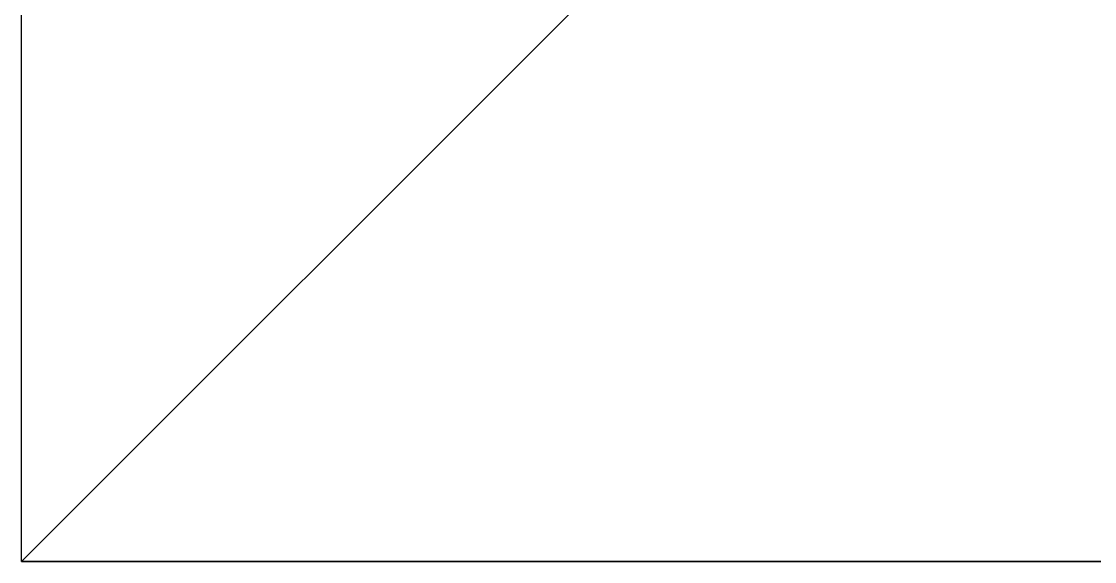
# Model space of a CAD drawing. Header units: metres. Extents: x 0 to 810, y 0 to 745.
# Drawn here: x 0 to 0.00095, y 0 to 0.000478 of the extents above; entities that cross this region are included whole.
import ezdxf

# ---------------------------------------------------------------- set-up
doc = ezdxf.new("R2010")
doc.units = ezdxf.units.M
doc.layers.add('forest', color=7, linetype='Continuous')
doc.layers.add('forestfragmentation', color=7, linetype='Continuous')

msp = doc.modelspace()

# ---------------------------------------------------------------- linework, layer by layer
at = {"layer": 'forest', "color": 62}
for points in [[(0, 0), (0, 63)], [(0, 0), (0, 63)], [(12, 0), (0, 0)], [(12, 0), (0, 0)]]:
    msp.add_lwpolyline(points, dxfattribs=at)
at = {"layer": 'forest', "color": 176}
for points in [[(0, 0), (0, 7), (1, 6), (2, 6), (3, 7), (2, 8), (2, 9), (1, 10), (0, 9), (0, 63), (63, 63)], [(0, 0), (0, 7), (1, 6), (2, 6), (3, 7), (2, 8), (2, 9), (1, 10), (0, 9), (0, 63), (63, 63)], [(0, 0), (0, 1), (1, 0), (2, 0), (5, 3), (4, 4), (2, 4), (2, 5), (3, 6), (3, 9), (2, 10), (1, 9), (0, 9), (0, 55), (4, 59), (4, 62), (3, 63), (62, 63)], [(0, 0), (0, 1), (1, 0), (2, 0), (5, 3), (4, 4), (2, 4), (2, 5), (3, 6), (3, 9), (2, 10), (1, 9), (0, 9), (0, 55), (4, 59), (4, 62), (3, 63), (62, 63)], [(46, 0), (39, 0), (37, 2), (36, 2), (34, 0), (0, 0)], [(46, 0), (39, 0), (37, 2), (36, 2), (34, 0), (0, 0)], [(62, 0), (0, 0)], [(62, 0), (0, 0)]]:
    msp.add_lwpolyline(points, dxfattribs=at)
at = {"layer": 'forest', "color": 100}
for points in [[(0, 0), (0, 63), (63, 63)], [(0, 0), (0, 63), (63, 63)], [(63, 0), (9, 0), (10, 0), (11, 1), (11, 4), (12, 5), (11, 6), (10, 6), (7, 3), (5, 3), (4, 2), (2, 2), (0, 0)], [(63, 0), (9, 0), (10, 0), (11, 1), (11, 4), (12, 5), (11, 6), (10, 6), (7, 3), (5, 3), (4, 2), (2, 2), (0, 0)]]:
    msp.add_lwpolyline(points, dxfattribs=at)
at = {"layer": 'forest', "color": 145}
for points in [[(0, 0), (0, 63), (62, 63)], [(0, 0), (0, 63), (62, 63)], [(46, 14), (44, 14), (43, 13), (38, 13), (35, 10), (35, 9), (37, 7), (37, 6), (34, 6), (34, 7), (33, 8), (32, 8), (30, 10), (29, 10), (28, 11), (27, 10), (25, 10), (22, 7), (22, 3), (20, 1), (20, 0), (0, 0)], [(46, 14), (44, 14), (43, 13), (38, 13), (35, 10), (35, 9), (37, 7), (37, 6), (34, 6), (34, 7), (33, 8), (32, 8), (30, 10), (29, 10), (28, 11), (27, 10), (25, 10), (22, 7), (22, 3), (20, 1), (20, 0), (0, 0)]]:
    msp.add_lwpolyline(points, dxfattribs=at)
at = {"layer": 'forest', "color": 164}
for points in [[(0, 0), (2, 0), (4, 2), (4, 3), (3, 4), (2, 4), (2, 5), (1, 6), (0, 5), (0, 13), (1, 13), (2, 14), (1, 15), (1, 17), (0, 18), (0, 24), (2, 26), (1, 27), (0, 27), (0, 63), (63, 63)], [(0, 0), (2, 0), (4, 2), (4, 3), (3, 4), (2, 4), (2, 5), (1, 6), (0, 5), (0, 13), (1, 13), (2, 14), (1, 15), (1, 17), (0, 18), (0, 24), (2, 26), (1, 27), (0, 27), (0, 63), (63, 63)], [(0, 0), (0, 63), (63, 63), (63, 0), (58, 0), (60, 2), (58, 4), (56, 2), (55, 2), (54, 1), (55, 0), (0, 0)], [(0, 0), (0, 63), (63, 63), (63, 0), (58, 0), (60, 2), (58, 4), (56, 2), (55, 2), (54, 1), (55, 0), (0, 0)], [(63, 0), (24, 0), (24, 2), (23, 3), (21, 1), (21, 0), (12, 0), (11, 1), (10, 0), (0, 0)], [(63, 0), (24, 0), (24, 2), (23, 3), (21, 1), (21, 0), (12, 0), (11, 1), (10, 0), (0, 0)]]:
    msp.add_lwpolyline(points, dxfattribs=at)
at = {"layer": 'forest', "color": 183}
for points in [[(0, 0), (0, 63), (63, 63), (63, 0), (0, 0)], [(0, 0), (0, 63), (63, 63), (63, 0), (0, 0)], [(0, 0), (0, 63), (21, 63), (22, 62), (23, 62), (22, 61), (23, 60), (25, 60), (26, 59), (26, 58), (27, 57), (27, 55), (28, 54), (29, 55), (30, 55), (33, 58), (34, 58), (36, 60), (36, 61), (37, 62), (37, 63), (63, 63)], [(0, 0), (0, 63), (21, 63), (22, 62), (23, 62), (22, 61), (23, 60), (25, 60), (26, 59), (26, 58), (27, 57), (27, 55), (28, 54), (29, 55), (30, 55), (33, 58), (34, 58), (36, 60), (36, 61), (37, 62), (37, 63), (63, 63)], [(0, 0), (2, 2), (2, 7), (1, 8), (0, 8), (0, 63)], [(0, 0), (2, 2), (2, 7), (1, 8), (0, 8), (0, 63)], [(0, 0), (0, 47), (2, 49), (4, 49), (5, 50), (5, 51), (4, 52), (3, 52), (2, 53), (1, 53), (0, 54), (0, 63), (63, 63), (63, 0), (0, 0)], [(0, 0), (0, 47), (2, 49), (4, 49), (5, 50), (5, 51), (4, 52), (3, 52), (2, 53), (1, 53), (0, 54), (0, 63), (63, 63), (63, 0), (0, 0)], [(0, 0), (0, 61), (26, 61), (26, 59), (27, 58), (29, 58), (30, 59), (30, 60), (29, 61), (63, 61)], [(0, 0), (0, 61), (26, 61), (26, 59), (27, 58), (29, 58), (30, 59), (30, 60), (29, 61), (63, 61)], [(39, 0), (13, 0), (15, 0), (16, 1), (19, 1), (20, 2), (20, 6), (19, 7), (18, 6), (18, 4), (16, 4), (14, 2), (11, 2), (10, 3), (9, 2), (9, 1), (10, 0), (0, 0)], [(39, 0), (13, 0), (15, 0), (16, 1), (19, 1), (20, 2), (20, 6), (19, 7), (18, 6), (18, 4), (16, 4), (14, 2), (11, 2), (10, 3), (9, 2), (9, 1), (10, 0), (0, 0)], [(63, 0), (0, 0)], [(63, 0), (0, 0)], [(63, 0), (0, 0)], [(63, 0), (0, 0)]]:
    msp.add_lwpolyline(points, dxfattribs=at)
at = {"layer": 'forest', "color": 165}
for points in [[(0, 0), (0, 21), (3, 24), (2, 25), (1, 25), (0, 24), (0, 63), (63, 63), (63, 0), (0, 0)], [(0, 0), (0, 21), (3, 24), (2, 25), (1, 25), (0, 24), (0, 63), (63, 63), (63, 0), (0, 0)], [(0, 0), (0, 13), (1, 13), (2, 14), (2, 19), (4, 21), (3, 22), (3, 24), (4, 25), (3, 26), (3, 27), (2, 28), (1, 28), (0, 27), (0, 26), (0, 63)], [(0, 0), (0, 13), (1, 13), (2, 14), (2, 19), (4, 21), (3, 22), (3, 24), (4, 25), (3, 26), (3, 27), (2, 28), (1, 28), (0, 27), (0, 26), (0, 63)], [(63, 0), (0, 0)], [(63, 0), (0, 0)]]:
    msp.add_lwpolyline(points, dxfattribs=at)
at = {"layer": 'forest', "color": 184}
for points in [[(0, 0), (0, 63), (63, 63)], [(0, 0), (0, 63), (63, 63)], [(0, 0), (0, 50), (1, 51), (1, 54), (2, 55), (2, 57), (1, 58), (0, 58), (0, 63), (11, 63), (11, 60), (12, 59), (13, 59), (14, 58), (19, 58), (20, 59), (20, 60), (23, 63), (63, 63), (63, 0), (0, 0)], [(0, 0), (0, 50), (1, 51), (1, 54), (2, 55), (2, 57), (1, 58), (0, 58), (0, 63), (11, 63), (11, 60), (12, 59), (13, 59), (14, 58), (19, 58), (20, 59), (20, 60), (23, 63), (63, 63), (63, 0), (0, 0)], [(0, 0), (0, 46), (1, 47), (0, 48), (0, 63), (63, 63), (63, 0), (20, 0), (19, 1), (18, 1), (17, 2), (16, 2), (15, 1), (16, 0), (0, 0)], [(0, 0), (0, 46), (1, 47), (0, 48), (0, 63), (63, 63), (63, 0), (20, 0), (19, 1), (18, 1), (17, 2), (16, 2), (15, 1), (16, 0), (0, 0)], [(0, 0), (0, 63), (63, 63), (63, 0), (0, 0)], [(0, 0), (0, 63), (63, 63), (63, 0), (0, 0)], [(0, 0), (0, 63)], [(0, 0), (0, 63)], [(63, 0), (16, 0), (15, 1), (14, 0), (0, 0)], [(63, 0), (16, 0), (15, 1), (14, 0), (0, 0)], [(27, 0), (0, 0)], [(27, 0), (0, 0)]]:
    msp.add_lwpolyline(points, dxfattribs=at)
at = {"layer": 'forest', "color": 111}
for points in [[(0, 0), (0, 63), (60, 63), (62, 61), (63, 61), (63, 40), (61, 38), (61, 37), (62, 36), (63, 37), (63, 34), (60, 34), (59, 33), (59, 31), (58, 30), (59, 29), (61, 29), (63, 31), (63, 32), (63, 0), (0, 0)], [(0, 0), (0, 63), (60, 63), (62, 61), (63, 61), (63, 40), (61, 38), (61, 37), (62, 36), (63, 37), (63, 34), (60, 34), (59, 33), (59, 31), (58, 30), (59, 29), (61, 29), (63, 31), (63, 32), (63, 0), (0, 0)], [(0, 0), (0, 47)], [(0, 0), (0, 47)], [(24, 11), (21, 11), (19, 13), (18, 13), (17, 12), (17, 11), (16, 11), (15, 12), (14, 12), (13, 11), (12, 11), (9, 8), (8, 8), (7, 7), (4, 7), (1, 4), (3, 2), (3, 1), (2, 0), (0, 0)], [(24, 11), (21, 11), (19, 13), (18, 13), (17, 12), (17, 11), (16, 11), (15, 12), (14, 12), (13, 11), (12, 11), (9, 8), (8, 8), (7, 7), (4, 7), (1, 4), (3, 2), (3, 1), (2, 0), (0, 0)]]:
    msp.add_lwpolyline(points, dxfattribs=at)
at = {"layer": 'forest', "color": 144}
for points in [[(0, 0), (0, 59), (1, 59), (5, 63), (42, 63), (44, 61), (43, 60), (43, 59), (44, 58), (47, 58)], [(0, 0), (0, 59), (1, 59), (5, 63), (42, 63), (44, 61), (43, 60), (43, 59), (44, 58), (47, 58)], [(28, 0), (0, 0)], [(28, 0), (0, 0)]]:
    msp.add_lwpolyline(points, dxfattribs=at)
at = {"layer": 'forest', "color": 160}
msp.add_lwpolyline([(0, 0), (0, 63), (63, 63), (63, 44), (62, 43), (63, 42), (63, 0), (16, 0), (16, 1), (14, 3), (13, 3), (12, 2), (12, 1), (13, 0), (14, 0), (0, 0)], dxfattribs=at)
msp.add_lwpolyline([(0, 0), (0, 63), (63, 63), (63, 44), (62, 43), (63, 42), (63, 0), (16, 0), (16, 1), (14, 3), (13, 3), (12, 2), (12, 1), (13, 0), (14, 0), (0, 0)], dxfattribs=at)
at = {"layer": 'forest', "color": 153}
for points in [[(0, 0), (0, 63), (50, 63)], [(0, 0), (0, 63), (50, 63)], [(46, 9), (45, 9), (44, 10), (42, 10), (41, 9), (40, 9), (39, 8), (41, 6), (41, 2), (43, 0), (0, 0)], [(46, 9), (45, 9), (44, 10), (42, 10), (41, 9), (40, 9), (39, 8), (41, 6), (41, 2), (43, 0), (0, 0)]]:
    msp.add_lwpolyline(points, dxfattribs=at)
at = {"layer": 'forest', "color": 167}
for points in [[(0, 0), (0, 31), (1, 30), (3, 32), (3, 34), (2, 35), (0, 35), (0, 52), (2, 54), (1, 55), (0, 55), (0, 63), (63, 63), (63, 0), (0, 0)], [(0, 0), (0, 31), (1, 30), (3, 32), (3, 34), (2, 35), (0, 35), (0, 52), (2, 54), (1, 55), (0, 55), (0, 63), (63, 63), (63, 0), (0, 0)], [(0, 0), (0, 4), (2, 4), (3, 5), (3, 6), (2, 7), (2, 9), (1, 10), (0, 10), (0, 63), (63, 63)], [(0, 0), (0, 4), (2, 4), (3, 5), (3, 6), (2, 7), (2, 9), (1, 10), (0, 10), (0, 63), (63, 63)], [(0, 0), (0, 13), (0, 12), (1, 11), (2, 11), (3, 10), (4, 10), (5, 11), (5, 12), (4, 13), (2, 13), (2, 18), (1, 19), (0, 18), (0, 63), (63, 63)], [(0, 0), (0, 13), (0, 12), (1, 11), (2, 11), (3, 10), (4, 10), (5, 11), (5, 12), (4, 13), (2, 13), (2, 18), (1, 19), (0, 18), (0, 63), (63, 63)], [(46, 5), (45, 5), (43, 7), (42, 7), (41, 8), (40, 8), (39, 7), (40, 6), (40, 5), (37, 2), (36, 2), (35, 1), (36, 0), (37, 0), (0, 0)], [(46, 5), (45, 5), (43, 7), (42, 7), (41, 8), (40, 8), (39, 7), (40, 6), (40, 5), (37, 2), (36, 2), (35, 1), (36, 0), (37, 0), (0, 0)], [(53, 0), (35, 0), (35, 4), (33, 6), (32, 6), (31, 7), (30, 6), (30, 3), (29, 2), (29, 1), (30, 0), (0, 0)], [(53, 0), (35, 0), (35, 4), (33, 6), (32, 6), (31, 7), (30, 6), (30, 3), (29, 2), (29, 1), (30, 0), (0, 0)]]:
    msp.add_lwpolyline(points, dxfattribs=at)
at = {"layer": 'forest', "color": 138}
msp.add_lwpolyline([(0, 0), (0, 29), (1, 30), (1, 33), (0, 34), (0, 63), (63, 63), (63, 0), (0, 0)], dxfattribs=at)
msp.add_lwpolyline([(0, 0), (0, 29), (1, 30), (1, 33), (0, 34), (0, 63), (63, 63), (63, 0), (0, 0)], dxfattribs=at)
at = {"layer": 'forest', "color": 83}
for points in [[(0, 0), (0, 44), (1, 45), (1, 47), (3, 49), (3, 50), (2, 51), (2, 52), (1, 53), (1, 56), (0, 57), (0, 63), (55, 63)], [(0, 0), (0, 44), (1, 45), (1, 47), (3, 49), (3, 50), (2, 51), (2, 52), (1, 53), (1, 56), (0, 57), (0, 63), (55, 63)], [(0, 0), (0, 13), (1, 13), (2, 14), (1, 15), (1, 17), (0, 18), (0, 59), (34, 59), (35, 58), (43, 58), (44, 59), (48, 59)], [(0, 0), (0, 13), (1, 13), (2, 14), (1, 15), (1, 17), (0, 18), (0, 59), (34, 59), (35, 58), (43, 58), (44, 59), (48, 59)], [(0, 0), (0, 15), (14, 15)], [(0, 0), (0, 15), (14, 15)], [(50, 0), (42, 0), (41, 1), (36, 1), (35, 0), (22, 0), (23, 1), (23, 2), (22, 3), (20, 3), (19, 2), (17, 2), (16, 1), (15, 1), (14, 0), (0, 0)], [(50, 0), (42, 0), (41, 1), (36, 1), (35, 0), (22, 0), (23, 1), (23, 2), (22, 3), (20, 3), (19, 2), (17, 2), (16, 1), (15, 1), (14, 0), (0, 0)], [(62, 0), (0, 0)], [(62, 0), (0, 0)], [(27, 0), (0, 0)], [(27, 0), (0, 0)]]:
    msp.add_lwpolyline(points, dxfattribs=at)
at = {"layer": 'forest', "color": 185}
for points in [[(0, 0), (0, 63), (63, 63)], [(0, 0), (0, 63), (63, 63)], [(0, 0), (0, 63)], [(0, 0), (0, 63)], [(0, 0), (0, 31), (1, 32), (1, 33), (0, 34), (0, 60), (1, 61), (0, 62), (0, 63), (49, 63)], [(0, 0), (0, 31), (1, 32), (1, 33), (0, 34), (0, 60), (1, 61), (0, 62), (0, 63), (49, 63)], [(0, 0), (0, 42)], [(0, 0), (0, 42)], [(32, 0), (7, 0), (7, 1), (8, 2), (8, 3), (10, 5), (9, 6), (9, 7), (8, 8), (8, 9), (9, 9), (10, 10), (10, 16), (8, 18), (7, 17), (7, 16), (6, 15), (5, 15), (3, 13), (3, 1), (4, 0), (5, 0), (0, 0)], [(32, 0), (7, 0), (7, 1), (8, 2), (8, 3), (10, 5), (9, 6), (9, 7), (8, 8), (8, 9), (9, 9), (10, 10), (10, 16), (8, 18), (7, 17), (7, 16), (6, 15), (5, 15), (3, 13), (3, 1), (4, 0), (5, 0), (0, 0)], [(63, 0), (0, 0)], [(63, 0), (0, 0)], [(26, 0), (0, 0)], [(26, 0), (0, 0)], [(54, 0), (0, 0)], [(54, 0), (0, 0)]]:
    msp.add_lwpolyline(points, dxfattribs=at)
at = {"layer": 'forest', "color": 189}
for points in [[(0, 0), (4, 4), (4, 5), (5, 6), (5, 7), (4, 8), (2, 8), (2, 10), (1, 11), (1, 12), (0, 13), (0, 19), (1, 20), (1, 21), (0, 22), (0, 63), (63, 63)], [(0, 0), (4, 4), (4, 5), (5, 6), (5, 7), (4, 8), (2, 8), (2, 10), (1, 11), (1, 12), (0, 13), (0, 19), (1, 20), (1, 21), (0, 22), (0, 63), (63, 63)], [(0, 0), (0, 63), (63, 63)], [(0, 0), (0, 63), (63, 63)], [(0, 0), (0, 50)], [(0, 0), (0, 50)], [(0, 0), (0, 43)], [(0, 0), (0, 43)], [(25, 3), (23, 3), (22, 4), (21, 3), (21, 2), (23, 0), (0, 0)], [(25, 3), (23, 3), (22, 4), (21, 3), (21, 2), (23, 0), (0, 0)], [(63, 0), (0, 0)], [(63, 0), (0, 0)], [(63, 0), (0, 0)], [(63, 0), (0, 0)], [(30, 0), (0, 0)], [(30, 0), (0, 0)]]:
    msp.add_lwpolyline(points, dxfattribs=at)
at = {"layer": 'forest', "color": 192}
for points in [[(0, 0), (0, 63), (60, 63), (59, 62), (60, 61), (60, 59), (62, 57), (63, 57), (63, 0), (0, 0)], [(0, 0), (0, 63), (60, 63), (59, 62), (60, 61), (60, 59), (62, 57), (63, 57), (63, 0), (0, 0)], [(0, 0), (0, 63), (63, 63), (63, 0), (0, 0)], [(0, 0), (0, 63), (63, 63), (63, 0), (0, 0)]]:
    msp.add_lwpolyline(points, dxfattribs=at)
at = {"layer": 'forest', "color": 186}
for points in [[(0, 0), (0, 18), (3, 18), (4, 17), (5, 17), (6, 16), (7, 17), (7, 18), (8, 19), (6, 21), (5, 20), (4, 20), (4, 21), (5, 22), (5, 23), (3, 25), (2, 24), (2, 23), (0, 21), (0, 63), (63, 63)], [(0, 0), (0, 18), (3, 18), (4, 17), (5, 17), (6, 16), (7, 17), (7, 18), (8, 19), (6, 21), (5, 20), (4, 20), (4, 21), (5, 22), (5, 23), (3, 25), (2, 24), (2, 23), (0, 21), (0, 63), (63, 63)], [(0, 0), (0, 13), (1, 13), (2, 14), (4, 14), (5, 15), (5, 17), (4, 18), (0, 18), (0, 39), (2, 41), (1, 42), (0, 42), (0, 46), (1, 47), (0, 48), (0, 63), (63, 63), (63, 0), (0, 0)], [(0, 0), (0, 13), (1, 13), (2, 14), (4, 14), (5, 15), (5, 17), (4, 18), (0, 18), (0, 39), (2, 41), (1, 42), (0, 42), (0, 46), (1, 47), (0, 48), (0, 63), (63, 63), (63, 0), (0, 0)], [(0, 0), (0, 63), (63, 63), (63, 0), (0, 0)], [(0, 0), (0, 63), (63, 63), (63, 0), (0, 0)], [(0, 0), (0, 63), (52, 63)], [(0, 0), (0, 63), (52, 63)], [(63, 0), (29, 0), (30, 0), (31, 1), (31, 2), (30, 3), (27, 3), (26, 2), (24, 2), (23, 1), (23, 0), (0, 0)], [(63, 0), (29, 0), (30, 0), (31, 1), (31, 2), (30, 3), (27, 3), (26, 2), (24, 2), (23, 1), (23, 0), (0, 0)], [(13, 0), (0, 0)], [(13, 0), (0, 0)]]:
    msp.add_lwpolyline(points, dxfattribs=at)
at = {"layer": 'forest', "color": 188}
for points in [[(0, 0), (0, 63), (59, 63)], [(0, 0), (0, 63), (59, 63)], [(0, 0), (0, 63), (63, 63), (63, 0), (0, 0)], [(0, 0), (0, 63), (63, 63), (63, 0), (0, 0)], [(0, 0), (0, 58), (1, 59), (1, 60), (0, 61), (0, 63), (28, 63), (28, 57), (29, 56), (29, 52), (28, 51), (28, 50), (30, 48), (30, 47), (31, 46), (32, 47), (35, 47), (36, 46), (37, 46), (39, 44), (40, 44), (41, 43), (42, 43), (46, 39)], [(0, 0), (0, 58), (1, 59), (1, 60), (0, 61), (0, 63), (28, 63), (28, 57), (29, 56), (29, 52), (28, 51), (28, 50), (30, 48), (30, 47), (31, 46), (32, 47), (35, 47), (36, 46), (37, 46), (39, 44), (40, 44), (41, 43), (42, 43), (46, 39)], [(46, 4), (41, 4), (39, 2), (38, 2), (38, 3), (37, 4), (37, 5), (36, 6), (35, 5), (35, 1), (36, 0), (0, 0)], [(46, 4), (41, 4), (39, 2), (38, 2), (38, 3), (37, 4), (37, 5), (36, 6), (35, 5), (35, 1), (36, 0), (0, 0)], [(47, 2), (39, 2), (38, 3), (36, 3), (35, 4), (31, 4), (29, 2), (29, 0), (0, 0)], [(47, 2), (39, 2), (38, 3), (36, 3), (35, 4), (31, 4), (29, 2), (29, 0), (0, 0)]]:
    msp.add_lwpolyline(points, dxfattribs=at)
at = {"layer": 'forest', "color": 154}
for points in [[(0, 0), (0, 63), (59, 63)], [(0, 0), (0, 63), (59, 63)], [(63, 0), (14, 0), (14, 3), (15, 4), (15, 7), (14, 8), (13, 7), (13, 5), (9, 5), (8, 4), (9, 3), (9, 1), (8, 0), (0, 0)], [(63, 0), (14, 0), (14, 3), (15, 4), (15, 7), (14, 8), (13, 7), (13, 5), (9, 5), (8, 4), (9, 3), (9, 1), (8, 0), (0, 0)]]:
    msp.add_lwpolyline(points, dxfattribs=at)
at = {"layer": 'forest', "color": 170}
for points in [[(0, 0), (0, 63), (63, 63)], [(0, 0), (0, 63), (63, 63)], [(0, 0), (0, 5), (1, 5), (2, 6), (2, 7), (3, 8), (2, 9), (2, 11), (3, 12), (3, 13), (2, 14), (1, 14), (1, 17), (0, 18), (0, 60), (1, 59), (4, 62), (4, 63), (47, 63)], [(0, 0), (0, 5), (1, 5), (2, 6), (2, 7), (3, 8), (2, 9), (2, 11), (3, 12), (3, 13), (2, 14), (1, 14), (1, 17), (0, 18), (0, 60), (1, 59), (4, 62), (4, 63), (47, 63)], [(0, 0), (0, 1), (1, 1), (2, 2), (2, 4), (4, 4), (6, 6), (6, 8), (5, 9), (4, 9), (2, 11), (2, 12), (4, 12), (5, 13), (5, 20), (4, 21), (1, 21), (0, 22), (0, 43)], [(0, 0), (0, 1), (1, 1), (2, 2), (2, 4), (4, 4), (6, 6), (6, 8), (5, 9), (4, 9), (2, 11), (2, 12), (4, 12), (5, 13), (5, 20), (4, 21), (1, 21), (0, 22), (0, 43)], [(47, 36), (42, 31), (40, 31), (39, 30), (38, 30), (37, 29), (31, 29), (28, 26), (28, 25), (27, 24), (27, 23), (28, 22), (28, 20), (27, 20), (26, 19), (26, 17), (25, 16), (25, 14), (27, 12), (27, 9), (28, 8), (28, 1), (29, 0), (0, 0)], [(47, 36), (42, 31), (40, 31), (39, 30), (38, 30), (37, 29), (31, 29), (28, 26), (28, 25), (27, 24), (27, 23), (28, 22), (28, 20), (27, 20), (26, 19), (26, 17), (25, 16), (25, 14), (27, 12), (27, 9), (28, 8), (28, 1), (29, 0), (0, 0)], [(63, 0), (0, 0)], [(63, 0), (0, 0)], [(63, 0), (0, 0)], [(63, 0), (0, 0)]]:
    msp.add_lwpolyline(points, dxfattribs=at)
at = {"layer": 'forest', "color": 163}
for points in [[(0, 0), (0, 63), (63, 63), (63, 0), (0, 0)], [(0, 0), (0, 63), (63, 63), (63, 0), (0, 0)], [(0, 0), (0, 63), (63, 63), (63, 0), (0, 0)], [(0, 0), (0, 63), (63, 63), (63, 0), (0, 0)], [(0, 0), (0, 42), (1, 41), (3, 43), (3, 45), (2, 46), (1, 45), (1, 48), (2, 49), (1, 50), (1, 51), (2, 52), (1, 53), (1, 54), (0, 55), (0, 63), (63, 63), (63, 0), (33, 0), (31, 2), (29, 2), (27, 0), (0, 0)], [(0, 0), (0, 42), (1, 41), (3, 43), (3, 45), (2, 46), (1, 45), (1, 48), (2, 49), (1, 50), (1, 51), (2, 52), (1, 53), (1, 54), (0, 55), (0, 63), (63, 63), (63, 0), (33, 0), (31, 2), (29, 2), (27, 0), (0, 0)], [(0, 0), (0, 52)], [(0, 0), (0, 52)], [(0, 0), (0, 23)], [(0, 0), (0, 23)], [(63, 0), (0, 0)], [(63, 0), (0, 0)], [(63, 0), (0, 0)], [(63, 0), (0, 0)]]:
    msp.add_lwpolyline(points, dxfattribs=at)
at = {"layer": 'forest', "color": 181}
for points in [[(0, 0), (0, 63), (44, 63), (44, 62), (43, 62), (42, 61), (42, 60), (43, 59), (44, 59), (45, 60), (46, 59), (48, 61), (48, 62), (49, 63), (62, 63), (61, 62), (61, 60), (62, 59), (63, 59), (63, 0), (0, 0)], [(0, 0), (0, 63), (44, 63), (44, 62), (43, 62), (42, 61), (42, 60), (43, 59), (44, 59), (45, 60), (46, 59), (48, 61), (48, 62), (49, 63), (62, 63), (61, 62), (61, 60), (62, 59), (63, 59), (63, 0), (0, 0)], [(0, 0), (0, 19), (1, 20), (0, 21), (0, 63), (63, 63), (63, 0), (63, 3), (62, 4), (60, 2), (58, 2), (57, 3), (55, 3), (54, 2), (54, 0), (0, 0)], [(0, 0), (0, 19), (1, 20), (0, 21), (0, 63), (63, 63), (63, 0), (63, 3), (62, 4), (60, 2), (58, 2), (57, 3), (55, 3), (54, 2), (54, 0), (0, 0)], [(0, 0), (0, 42), (1, 43), (1, 44), (2, 44), (3, 45), (4, 45), (6, 47), (6, 49), (7, 50), (6, 51), (3, 51), (2, 50), (0, 50), (0, 63), (63, 63), (63, 0), (0, 0)], [(0, 0), (0, 42), (1, 43), (1, 44), (2, 44), (3, 45), (4, 45), (6, 47), (6, 49), (7, 50), (6, 51), (3, 51), (2, 50), (0, 50), (0, 63), (63, 63), (63, 0), (0, 0)]]:
    msp.add_lwpolyline(points, dxfattribs=at)
at = {"layer": 'forest', "color": 191}
for points in [[(0, 0), (0, 2), (1, 2), (2, 3), (3, 3), (4, 4), (4, 7), (3, 8), (2, 8), (1, 7), (1, 5), (0, 5), (0, 63), (63, 63)], [(0, 0), (0, 2), (1, 2), (2, 3), (3, 3), (4, 4), (4, 7), (3, 8), (2, 8), (1, 7), (1, 5), (0, 5), (0, 63), (63, 63)], [(25, 9), (23, 9), (22, 8), (22, 6), (20, 8), (18, 8), (16, 6), (18, 4), (18, 1), (19, 0), (20, 0), (15, 0), (14, 1), (13, 1), (12, 0), (0, 0)], [(25, 9), (23, 9), (22, 8), (22, 6), (20, 8), (18, 8), (16, 6), (18, 4), (18, 1), (19, 0), (20, 0), (15, 0), (14, 1), (13, 1), (12, 0), (0, 0)]]:
    msp.add_lwpolyline(points, dxfattribs=at)
at = {"layer": 'forest', "color": 117}
msp.add_lwpolyline([(0, 0), (0, 63), (63, 63), (63, 0), (16, 0), (15, 1), (14, 0), (0, 0)], dxfattribs=at)
msp.add_lwpolyline([(0, 0), (0, 63), (63, 63), (63, 0), (16, 0), (15, 1), (14, 0), (0, 0)], dxfattribs=at)
at = {"layer": 'forest', "color": 171}
for points in [[(0, 0), (0, 1), (1, 1), (2, 2), (1, 3), (0, 3), (0, 63), (63, 63), (63, 2), (60, 5), (58, 3), (58, 2), (57, 2), (56, 1), (57, 0), (0, 0)], [(0, 0), (0, 1), (1, 1), (2, 2), (1, 3), (0, 3), (0, 63), (63, 63), (63, 2), (60, 5), (58, 3), (58, 2), (57, 2), (56, 1), (57, 0), (0, 0)], [(0, 0), (0, 31), (1, 32), (0, 33), (0, 37), (2, 37), (4, 39), (3, 40), (2, 40), (1, 39), (0, 39), (0, 63), (58, 63)], [(0, 0), (0, 31), (1, 32), (0, 33), (0, 37), (2, 37), (4, 39), (3, 40), (2, 40), (1, 39), (0, 39), (0, 63), (58, 63)], [(0, 0), (0, 63), (63, 63)], [(0, 0), (0, 63), (63, 63)], [(49, 0), (28, 0), (26, 2), (23, 2), (21, 0), (0, 0)], [(49, 0), (28, 0), (26, 2), (23, 2), (21, 0), (0, 0)], [(58, 0), (0, 0)], [(58, 0), (0, 0)]]:
    msp.add_lwpolyline(points, dxfattribs=at)
at = {"layer": 'forest', "color": 179}
for points in [[(0, 0), (0, 5), (1, 5), (2, 6), (1, 7), (0, 7), (0, 63), (63, 63)], [(0, 0), (0, 5), (1, 5), (2, 6), (1, 7), (0, 7), (0, 63), (63, 63)], [(0, 0), (0, 63), (3, 63), (4, 62), (5, 62), (6, 63), (63, 63), (63, 0), (0, 0)], [(0, 0), (0, 63), (3, 63), (4, 62), (5, 62), (6, 63), (63, 63), (63, 0), (0, 0)], [(63, 0), (0, 0)], [(63, 0), (0, 0)]]:
    msp.add_lwpolyline(points, dxfattribs=at)
at = {"layer": 'forest', "color": 173}
msp.add_lwpolyline([(0, 0), (0, 63), (63, 63), (63, 0), (0, 0)], dxfattribs=at)
msp.add_lwpolyline([(0, 0), (0, 63), (63, 63), (63, 0), (0, 0)], dxfattribs=at)
at = {"layer": 'forest', "color": 187}
for points in [[(0, 0), (0, 63), (63, 63), (63, 0), (0, 0)], [(0, 0), (0, 63), (63, 63), (63, 0), (0, 0)], [(0, 0), (0, 63), (63, 63), (63, 17), (62, 16), (62, 15), (63, 14), (63, 0), (0, 0)], [(0, 0), (0, 63), (63, 63), (63, 17), (62, 16), (62, 15), (63, 14), (63, 0), (0, 0)], [(0, 0), (0, 31), (3, 34), (6, 34), (7, 35), (10, 35), (11, 34), (12, 34), (13, 35), (13, 36), (14, 37)], [(0, 0), (0, 31), (3, 34), (6, 34), (7, 35), (10, 35), (11, 34), (12, 34), (13, 35), (13, 36), (14, 37)], [(63, 0), (0, 0)], [(63, 0), (0, 0)]]:
    msp.add_lwpolyline(points, dxfattribs=at)
at = {"layer": 'forest', "color": 158}
msp.add_lwpolyline([(0, 0), (0, 54), (2, 56), (2, 57), (3, 58), (3, 60), (2, 61), (0, 61), (0, 63), (63, 63), (63, 0), (0, 0)], dxfattribs=at)
msp.add_lwpolyline([(0, 0), (0, 54), (2, 56), (2, 57), (3, 58), (3, 60), (2, 61), (0, 61), (0, 63), (63, 63), (63, 0), (0, 0)], dxfattribs=at)
at = {"layer": 'forest', "color": 174}
for points in [[(0, 0), (0, 27), (3, 30), (3, 31), (2, 32), (1, 31), (1, 33), (0, 34), (0, 63)], [(0, 0), (0, 27), (3, 30), (3, 31), (2, 32), (1, 31), (1, 33), (0, 34), (0, 63)], [(0, 0), (0, 63), (63, 63), (63, 0), (0, 0)], [(0, 0), (0, 63), (63, 63), (63, 0), (0, 0)], [(0, 0), (0, 63)], [(0, 0), (0, 63)], [(0, 0), (0, 62)], [(0, 0), (0, 62)], [(63, 0), (0, 0)], [(63, 0), (0, 0)], [(63, 0), (0, 0)], [(63, 0), (0, 0)], [(63, 0), (0, 0)], [(63, 0), (0, 0)]]:
    msp.add_lwpolyline(points, dxfattribs=at)
at = {"layer": 'forest', "color": 180}
for points in [[(0, 0), (0, 63), (63, 63), (63, 0), (0, 0)], [(0, 0), (0, 63), (63, 63), (63, 0), (0, 0)], [(0, 0), (0, 23), (1, 24), (0, 25), (0, 63), (49, 63), (50, 62), (54, 62), (55, 61), (57, 61), (58, 60), (60, 62), (63, 62), (63, 0), (0, 0)], [(0, 0), (0, 23), (1, 24), (0, 25), (0, 63), (49, 63), (50, 62), (54, 62), (55, 61), (57, 61), (58, 60), (60, 62), (63, 62), (63, 0), (0, 0)], [(0, 0), (0, 63), (63, 63), (63, 40), (62, 39), (62, 35), (61, 34), (62, 33), (63, 33), (63, 28), (62, 27), (63, 26), (63, 0), (0, 0)], [(0, 0), (0, 63), (63, 63), (63, 40), (62, 39), (62, 35), (61, 34), (62, 33), (63, 33), (63, 28), (62, 27), (63, 26), (63, 0), (0, 0)]]:
    msp.add_lwpolyline(points, dxfattribs=at)
at = {"layer": 'forest', "color": 172}
for points in [[(0, 0), (0, 63), (63, 63), (63, 0), (0, 0)], [(0, 0), (0, 63), (63, 63), (63, 0), (0, 0)], [(0, 0), (0, 63), (63, 63), (63, 0), (0, 0)], [(0, 0), (0, 63), (63, 63), (63, 0), (0, 0)], [(0, 0), (0, 22)], [(0, 0), (0, 22)], [(24, 7), (23, 7), (22, 6), (20, 6), (19, 5), (19, 3), (20, 2), (20, 1), (21, 0), (0, 0)], [(24, 7), (23, 7), (22, 6), (20, 6), (19, 5), (19, 3), (20, 2), (20, 1), (21, 0), (0, 0)]]:
    msp.add_lwpolyline(points, dxfattribs=at)
at = {"layer": 'forest', "color": 168}
for points in [[(0, 0), (0, 63), (29, 63), (29, 59), (30, 58), (31, 58), (33, 56), (33, 54), (34, 53), (34, 52), (35, 51), (36, 51), (35, 50), (37, 48), (37, 47), (38, 46), (38, 45), (39, 44), (41, 44), (44, 47), (44, 49), (45, 49), (47, 51)], [(0, 0), (0, 63), (29, 63), (29, 59), (30, 58), (31, 58), (33, 56), (33, 54), (34, 53), (34, 52), (35, 51), (36, 51), (35, 50), (37, 48), (37, 47), (38, 46), (38, 45), (39, 44), (41, 44), (44, 47), (44, 49), (45, 49), (47, 51)], [(63, 0), (45, 0), (44, 1), (42, 1), (41, 2), (40, 2), (39, 1), (37, 1), (36, 0), (0, 0)], [(63, 0), (45, 0), (44, 1), (42, 1), (41, 2), (40, 2), (39, 1), (37, 1), (36, 0), (0, 0)]]:
    msp.add_lwpolyline(points, dxfattribs=at)
at = {"layer": 'forest', "color": 155}
for points in [[(0, 0), (0, 20), (2, 20), (3, 19), (4, 20), (4, 21), (6, 23), (5, 24), (5, 25), (4, 26), (5, 27), (5, 28), (4, 29), (1, 29), (0, 28), (0, 63), (63, 63)], [(0, 0), (0, 20), (2, 20), (3, 19), (4, 20), (4, 21), (6, 23), (5, 24), (5, 25), (4, 26), (5, 27), (5, 28), (4, 29), (1, 29), (0, 28), (0, 63), (63, 63)], [(0, 0), (0, 14), (1, 15), (1, 16), (2, 17), (1, 18), (0, 18), (0, 25), (1, 25), (2, 26), (1, 27), (0, 27), (0, 63)], [(0, 0), (0, 14), (1, 15), (1, 16), (2, 17), (1, 18), (0, 18), (0, 25), (1, 25), (2, 26), (1, 27), (0, 27), (0, 63)], [(0, 0), (0, 52)], [(0, 0), (0, 52)], [(0, 0), (1, 0), (2, 1), (1, 2), (0, 2), (0, 34), (2, 34), (4, 36), (4, 40)], [(0, 0), (1, 0), (2, 1), (1, 2), (0, 2), (0, 34), (2, 34), (4, 36), (4, 40)], [(20, 37), (22, 35), (22, 32), (23, 31), (23, 30), (22, 29), (22, 28), (23, 27), (22, 26), (22, 25), (23, 24), (23, 19), (24, 18), (24, 10), (25, 9), (26, 9), (28, 7), (28, 6), (29, 5), (29, 3), (28, 2), (29, 1), (29, 0), (0, 0)], [(20, 37), (22, 35), (22, 32), (23, 31), (23, 30), (22, 29), (22, 28), (23, 27), (22, 26), (22, 25), (23, 24), (23, 19), (24, 18), (24, 10), (25, 9), (26, 9), (28, 7), (28, 6), (29, 5), (29, 3), (28, 2), (29, 1), (29, 0), (0, 0)], [(26, 16), (21, 11), (21, 10), (14, 3), (11, 3), (10, 2), (10, 1), (11, 0), (0, 0)], [(26, 16), (21, 11), (21, 10), (14, 3), (11, 3), (10, 2), (10, 1), (11, 0), (0, 0)], [(63, 0), (0, 0)], [(63, 0), (0, 0)], [(34, 0), (0, 0)], [(34, 0), (0, 0)]]:
    msp.add_lwpolyline(points, dxfattribs=at)
at = {"layer": 'forest', "color": 130}
msp.add_lwpolyline([(0, 0), (0, 63), (63, 63), (63, 0), (0, 0)], dxfattribs=at)
msp.add_lwpolyline([(0, 0), (0, 63), (63, 63), (63, 0), (0, 0)], dxfattribs=at)
at = {"layer": 'forest', "color": 119}
for points in [[(0, 0), (0, 3), (1, 4), (0, 5), (0, 9), (2, 9), (4, 11), (4, 12), (2, 14), (0, 14), (0, 63), (63, 63)], [(0, 0), (0, 3), (1, 4), (0, 5), (0, 9), (2, 9), (4, 11), (4, 12), (2, 14), (0, 14), (0, 63), (63, 63)], [(0, 0), (0, 10), (1, 11), (2, 11), (3, 10), (7, 10), (8, 11), (8, 12), (7, 13), (6, 13), (6, 16), (7, 17), (6, 18)], [(0, 0), (0, 10), (1, 11), (2, 11), (3, 10), (7, 10), (8, 11), (8, 12), (7, 13), (6, 13), (6, 16), (7, 17), (6, 18)], [(44, 0), (0, 0)], [(44, 0), (0, 0)], [(60, 0), (0, 0)], [(60, 0), (0, 0)]]:
    msp.add_lwpolyline(points, dxfattribs=at)
at = {"layer": 'forest', "color": 175}
for points in [[(0, 0), (0, 63), (63, 63), (63, 0), (0, 0)], [(0, 0), (0, 63), (63, 63), (63, 0), (0, 0)], [(0, 0), (0, 63), (27, 63), (27, 62), (28, 61), (28, 59), (29, 58), (29, 53), (30, 52), (30, 51), (32, 49), (35, 49), (35, 48), (36, 47), (37, 48), (37, 49), (38, 49), (39, 50), (39, 52), (40, 53), (40, 60), (41, 61), (41, 63), (63, 63)], [(0, 0), (0, 63), (27, 63), (27, 62), (28, 61), (28, 59), (29, 58), (29, 53), (30, 52), (30, 51), (32, 49), (35, 49), (35, 48), (36, 47), (37, 48), (37, 49), (38, 49), (39, 50), (39, 52), (40, 53), (40, 60), (41, 61), (41, 63), (63, 63)], [(25, 5), (23, 3), (23, 1), (24, 0), (0, 0)], [(25, 5), (23, 3), (23, 1), (24, 0), (0, 0)]]:
    msp.add_lwpolyline(points, dxfattribs=at)
at = {"layer": 'forest', "color": 178}
for points in [[(0, 0), (0, 10), (1, 10), (2, 9), (3, 10), (3, 11), (1, 13), (2, 14), (2, 15), (1, 16), (1, 17), (0, 18), (0, 63)], [(0, 0), (0, 10), (1, 10), (2, 9), (3, 10), (3, 11), (1, 13), (2, 14), (2, 15), (1, 16), (1, 17), (0, 18), (0, 63)], [(0, 0), (0, 63), (63, 63)], [(0, 0), (0, 63), (63, 63)], [(0, 0), (0, 53)], [(0, 0), (0, 53)], [(63, 0), (23, 0), (23, 1), (22, 2), (20, 2), (19, 1), (18, 1), (17, 0), (16, 0), (15, 1), (15, 3), (14, 4), (13, 4), (12, 5), (11, 5), (8, 2), (6, 2), (5, 3), (4, 2), (3, 2), (2, 1), (2, 0), (0, 0)], [(63, 0), (23, 0), (23, 1), (22, 2), (20, 2), (19, 1), (18, 1), (17, 0), (16, 0), (15, 1), (15, 3), (14, 4), (13, 4), (12, 5), (11, 5), (8, 2), (6, 2), (5, 3), (4, 2), (3, 2), (2, 1), (2, 0), (0, 0)], [(63, 0), (36, 0), (35, 1), (34, 0), (0, 0)], [(63, 0), (36, 0), (35, 1), (34, 0), (0, 0)], [(55, 0), (0, 0)], [(55, 0), (0, 0)]]:
    msp.add_lwpolyline(points, dxfattribs=at)
at = {"layer": 'forest', "color": 137}
for points in [[(0, 0), (0, 63), (62, 63)], [(0, 0), (0, 63), (62, 63)], [(0, 0), (0, 5), (1, 5), (2, 6), (3, 6), (6, 9), (8, 9), (9, 8), (10, 8), (11, 7), (13, 7), (15, 9), (15, 10), (14, 11), (3, 11), (2, 12), (3, 13), (2, 14), (2, 15), (3, 16), (4, 16), (5, 17), (5, 19)], [(0, 0), (0, 5), (1, 5), (2, 6), (3, 6), (6, 9), (8, 9), (9, 8), (10, 8), (11, 7), (13, 7), (15, 9), (15, 10), (14, 11), (3, 11), (2, 12), (3, 13), (2, 14), (2, 15), (3, 16), (4, 16), (5, 17), (5, 19)], [(51, 0), (27, 0), (28, 1), (29, 1), (30, 2), (29, 3), (28, 3), (27, 4), (26, 4), (25, 3), (25, 2), (22, 2), (21, 3), (19, 3), (18, 2), (18, 1), (19, 0), (0, 0)], [(51, 0), (27, 0), (28, 1), (29, 1), (30, 2), (29, 3), (28, 3), (27, 4), (26, 4), (25, 3), (25, 2), (22, 2), (21, 3), (19, 3), (18, 2), (18, 1), (19, 0), (0, 0)], [(63, 0), (44, 0), (43, 1), (42, 1), (41, 0), (37, 0), (36, 1), (36, 2), (35, 3), (34, 2), (34, 0), (5, 0), (5, 2), (4, 3), (3, 2), (3, 0), (0, 0)], [(63, 0), (44, 0), (43, 1), (42, 1), (41, 0), (37, 0), (36, 1), (36, 2), (35, 3), (34, 2), (34, 0), (5, 0), (5, 2), (4, 3), (3, 2), (3, 0), (0, 0)]]:
    msp.add_lwpolyline(points, dxfattribs=at)
at = {"layer": 'forest', "color": 182}
for points in [[(0, 0), (0, 63), (47, 63)], [(0, 0), (0, 63), (47, 63)], [(0, 0), (0, 46)], [(0, 0), (0, 46)], [(63, 0), (4, 0), (4, 1), (3, 2), (1, 0), (0, 0)], [(63, 0), (4, 0), (4, 1), (3, 2), (1, 0), (0, 0)], [(46, 1), (45, 0), (0, 0)], [(46, 1), (45, 0), (0, 0)]]:
    msp.add_lwpolyline(points, dxfattribs=at)
at = {"layer": 'forest', "color": 147}
for points in [[(0, 0), (0, 63), (63, 63), (62, 63), (61, 62), (61, 59), (62, 58), (63, 59), (63, 61), (63, 0), (0, 0)], [(0, 0), (0, 63), (63, 63), (62, 63), (61, 62), (61, 59), (62, 58), (63, 59), (63, 61), (63, 0), (0, 0)], [(0, 0), (0, 35), (5, 35), (6, 36), (6, 37)], [(0, 0), (0, 35), (5, 35), (6, 36), (6, 37)], [(63, 0), (0, 0)], [(63, 0), (0, 0)]]:
    msp.add_lwpolyline(points, dxfattribs=at)
at = {"layer": 'forest', "color": 136}
for points in [[(0, 0), (0, 34), (1, 34), (2, 33), (3, 34), (3, 37), (2, 38), (0, 38), (0, 63), (47, 63)], [(0, 0), (0, 34), (1, 34), (2, 33), (3, 34), (3, 37), (2, 38), (0, 38), (0, 63), (47, 63)], [(24, 12), (23, 12), (22, 13), (21, 13), (20, 12), (20, 4), (18, 2), (18, 1), (19, 0), (0, 0)], [(24, 12), (23, 12), (22, 13), (21, 13), (20, 12), (20, 4), (18, 2), (18, 1), (19, 0), (0, 0)]]:
    msp.add_lwpolyline(points, dxfattribs=at)
at = {"layer": 'forest', "color": 54}
for points in [[(0, 0), (0, 63)], [(0, 0), (0, 63)], [(0, 0), (0, 4), (1, 4), (2, 5), (5, 5), (6, 4), (9, 4), (10, 3), (11, 3), (12, 2), (21, 2), (22, 3), (26, 3), (27, 2), (28, 2), (29, 1), (30, 1), (31, 0), (32, 0), (0, 0)], [(0, 0), (0, 4), (1, 4), (2, 5), (5, 5), (6, 4), (9, 4), (10, 3), (11, 3), (12, 2), (21, 2), (22, 3), (26, 3), (27, 2), (28, 2), (29, 1), (30, 1), (31, 0), (32, 0), (0, 0)], [(61, 0), (44, 0), (43, 1), (38, 1), (37, 0), (0, 0)], [(61, 0), (44, 0), (43, 1), (38, 1), (37, 0), (0, 0)]]:
    msp.add_lwpolyline(points, dxfattribs=at)
at = {"layer": 'forest', "color": 151}
msp.add_lwpolyline([(0, 0), (0, 11), (1, 12), (1, 19), (4, 19), (5, 20), (4, 21), (3, 21), (2, 22), (2, 24), (1, 25), (1, 26), (3, 26), (4, 27), (4, 30), (2, 32), (1, 32), (0, 31), (0, 63), (63, 63), (63, 0), (0, 0)], dxfattribs=at)
msp.add_lwpolyline([(0, 0), (0, 11), (1, 12), (1, 19), (4, 19), (5, 20), (4, 21), (3, 21), (2, 22), (2, 24), (1, 25), (1, 26), (3, 26), (4, 27), (4, 30), (2, 32), (1, 32), (0, 31), (0, 63), (63, 63), (63, 0), (0, 0)], dxfattribs=at)
at = {"layer": 'forest', "color": 177}
for points in [[(0, 0), (0, 63), (63, 63), (63, 13), (61, 15), (59, 15), (58, 14), (59, 13), (59, 8), (60, 7), (60, 2), (62, 0), (63, 1), (63, 0), (0, 0)], [(0, 0), (0, 63), (63, 63), (63, 13), (61, 15), (59, 15), (58, 14), (59, 13), (59, 8), (60, 7), (60, 2), (62, 0), (63, 1), (63, 0), (0, 0)], [(0, 0), (0, 50)], [(0, 0), (0, 50)], [(0, 0), (0, 4), (1, 4), (1, 3), (3, 1), (4, 1), (6, 3), (6, 14), (7, 15), (7, 17), (8, 18), (5, 21), (2, 21), (1, 22), (0, 22), (0, 25), (1, 25), (3, 27), (3, 28), (2, 29), (1, 29), (0, 28), (0, 27), (0, 40)], [(0, 0), (0, 4), (1, 4), (1, 3), (3, 1), (4, 1), (6, 3), (6, 14), (7, 15), (7, 17), (8, 18), (5, 21), (2, 21), (1, 22), (0, 22), (0, 25), (1, 25), (3, 27), (3, 28), (2, 29), (1, 29), (0, 28), (0, 27), (0, 40)], [(24, 16), (21, 16), (18, 13), (18, 11), (16, 9), (16, 5), (15, 4), (15, 2), (14, 1), (14, 0), (0, 0)], [(24, 16), (21, 16), (18, 13), (18, 11), (16, 9), (16, 5), (15, 4), (15, 2), (14, 1), (14, 0), (0, 0)], [(10, 2), (6, 2), (6, 4), (7, 5), (7, 6), (6, 7), (5, 6), (3, 6), (3, 8), (2, 9), (1, 8), (1, 1), (2, 0), (4, 0), (0, 0)], [(10, 2), (6, 2), (6, 4), (7, 5), (7, 6), (6, 7), (5, 6), (3, 6), (3, 8), (2, 9), (1, 8), (1, 1), (2, 0), (4, 0), (0, 0)]]:
    msp.add_lwpolyline(points, dxfattribs=at)
at = {"layer": 'forest', "color": 118}
for points in [[(0, 0), (0, 8), (2, 10), (2, 13), (4, 15), (3, 16), (1, 16), (1, 17), (2, 18), (2, 20), (5, 23), (5, 25), (4, 26), (4, 28), (5, 29), (4, 30), (3, 30), (1, 32), (0, 32), (0, 63), (59, 63)], [(0, 0), (0, 8), (2, 10), (2, 13), (4, 15), (3, 16), (1, 16), (1, 17), (2, 18), (2, 20), (5, 23), (5, 25), (4, 26), (4, 28), (5, 29), (4, 30), (3, 30), (1, 32), (0, 32), (0, 63), (59, 63)], [(46, 15), (44, 13), (43, 13), (42, 12), (42, 11), (40, 9), (39, 9), (36, 6), (35, 6), (33, 4), (30, 4), (29, 5), (28, 5), (27, 4), (26, 5), (24, 3), (22, 3), (21, 2), (21, 0), (0, 0)], [(46, 15), (44, 13), (43, 13), (42, 12), (42, 11), (40, 9), (39, 9), (36, 6), (35, 6), (33, 4), (30, 4), (29, 5), (28, 5), (27, 4), (26, 5), (24, 3), (22, 3), (21, 2), (21, 0), (0, 0)]]:
    msp.add_lwpolyline(points, dxfattribs=at)
at = {"layer": 'forest', "color": 129}
for points in [[(0, 0), (0, 60)], [(0, 0), (0, 60)], [(63, 0), (0, 0)], [(63, 0), (0, 0)]]:
    msp.add_lwpolyline(points, dxfattribs=at)
at = {"layer": 'forest', "color": 42}
for points in [[(0, 0), (0, 30), (1, 31), (0, 32), (0, 58)], [(0, 0), (0, 30), (1, 31), (0, 32), (0, 58)], [(0, 0), (0, 3), (3, 3), (4, 2), (5, 2), (6, 1), (7, 1), (8, 2)], [(0, 0), (0, 3), (3, 3), (4, 2), (5, 2), (6, 1), (7, 1), (8, 2)], [(34, 0), (0, 0)], [(34, 0), (0, 0)], [(63, 0), (0, 0)], [(63, 0), (0, 0)]]:
    msp.add_lwpolyline(points, dxfattribs=at)
at = {"layer": 'forest', "color": 123}
for points in [[(0, 0), (0, 54)], [(0, 0), (0, 54)], [(15, 0), (0, 0)], [(15, 0), (0, 0)]]:
    msp.add_lwpolyline(points, dxfattribs=at)
at = {"layer": 'forest', "color": 169}
for points in [[(0, 0), (0, 48)], [(0, 0), (0, 48)], [(0, 0), (0, 5), (1, 6), (1, 7), (0, 8), (0, 35), (1, 34), (2, 35), (2, 37)], [(0, 0), (0, 5), (1, 6), (1, 7), (0, 8), (0, 35), (1, 34), (2, 35), (2, 37)], [(24, 17), (23, 16), (23, 15), (22, 15), (21, 16), (20, 16), (19, 15), (19, 11), (18, 10), (13, 10), (12, 9), (12, 8), (11, 7), (11, 5), (12, 4), (13, 4), (14, 5), (17, 5), (17, 2), (16, 1), (16, 0), (0, 0)], [(24, 17), (23, 16), (23, 15), (22, 15), (21, 16), (20, 16), (19, 15), (19, 11), (18, 10), (13, 10), (12, 9), (12, 8), (11, 7), (11, 5), (12, 4), (13, 4), (14, 5), (17, 5), (17, 2), (16, 1), (16, 0), (0, 0)], [(63, 0), (0, 0)], [(63, 0), (0, 0)]]:
    msp.add_lwpolyline(points, dxfattribs=at)
at = {"layer": 'forest', "color": 162}
for points in [[(0, 0), (0, 47)], [(0, 0), (0, 47)], [(0, 0), (0, 35), (0, 34), (1, 33), (7, 33), (8, 34), (9, 34), (10, 35), (10, 36), (9, 37)], [(0, 0), (0, 35), (0, 34), (1, 33), (7, 33), (8, 34), (9, 34), (10, 35), (10, 36), (9, 37)], [(11, 18), (11, 12), (10, 11), (10, 8), (9, 7), (7, 7), (6, 8), (5, 8), (3, 6), (2, 6), (0, 4), (1, 3), (1, 2), (2, 1), (2, 0), (0, 0)], [(11, 18), (11, 12), (10, 11), (10, 8), (9, 7), (7, 7), (6, 8), (5, 8), (3, 6), (2, 6), (0, 4), (1, 3), (1, 2), (2, 1), (2, 0), (0, 0)], [(63, 0), (0, 0)], [(63, 0), (0, 0)]]:
    msp.add_lwpolyline(points, dxfattribs=at)
at = {"layer": 'forest', "color": 140}
for points in [[(0, 0), (0, 19), (2, 19), (3, 20), (3, 21), (2, 22), (1, 21), (0, 21), (0, 44)], [(0, 0), (0, 19), (2, 19), (3, 20), (3, 21), (2, 22), (1, 21), (0, 21), (0, 44)], [(55, 0), (42, 0), (41, 1), (38, 1), (37, 0), (0, 0)], [(55, 0), (42, 0), (41, 1), (38, 1), (37, 0), (0, 0)]]:
    msp.add_lwpolyline(points, dxfattribs=at)
at = {"layer": 'forest', "color": 141}
for points in [[(0, 0), (0, 42)], [(0, 0), (0, 42)], [(63, 0), (0, 0)], [(63, 0), (0, 0)]]:
    msp.add_lwpolyline(points, dxfattribs=at)
at = {"layer": 'forest', "color": 139}
for points in [[(0, 0), (0, 26), (2, 26), (3, 27), (2, 28), (1, 28), (0, 29), (0, 40)], [(0, 0), (0, 26), (2, 26), (3, 27), (2, 28), (1, 28), (0, 29), (0, 40)], [(63, 0), (0, 0)], [(63, 0), (0, 0)]]:
    msp.add_lwpolyline(points, dxfattribs=at)
at = {"layer": 'forest', "color": 79}
for points in [[(0, 0), (0, 24), (1, 25), (0, 26), (0, 35), (2, 33), (3, 33), (4, 32), (6, 32), (7, 33), (7, 34), (6, 35), (5, 35), (4, 36), (4, 39)], [(0, 0), (0, 24), (1, 25), (0, 26), (0, 35), (2, 33), (3, 33), (4, 32), (6, 32), (7, 33), (7, 34), (6, 35), (5, 35), (4, 36), (4, 39)], [(62, 0), (19, 0), (18, 1), (17, 0), (0, 0)], [(62, 0), (19, 0), (18, 1), (17, 0), (0, 0)]]:
    msp.add_lwpolyline(points, dxfattribs=at)
at = {"layer": 'forest', "color": 124}
for points in [[(0, 0), (0, 15), (1, 16), (0, 17), (0, 29), (1, 29), (2, 30), (1, 31), (0, 31), (0, 36), (1, 36), (3, 38)], [(0, 0), (0, 15), (1, 16), (0, 17), (0, 29), (1, 29), (2, 30), (1, 31), (0, 31), (0, 36), (1, 36), (3, 38)], [(38, 0), (0, 0)], [(38, 0), (0, 0)]]:
    msp.add_lwpolyline(points, dxfattribs=at)
at = {"layer": 'forest', "color": 134}
for points in [[(0, 0), (0, 33), (2, 35), (2, 36), (1, 37)], [(0, 0), (0, 33), (2, 35), (2, 36), (1, 37)], [(24, 29), (23, 30), (22, 29), (21, 29), (19, 27), (19, 25), (18, 24), (18, 20), (17, 19), (17, 18), (16, 17), (16, 15), (15, 14), (17, 12), (17, 11), (18, 10), (18, 8), (19, 7), (19, 0), (0, 0)], [(24, 29), (23, 30), (22, 29), (21, 29), (19, 27), (19, 25), (18, 24), (18, 20), (17, 19), (17, 18), (16, 17), (16, 15), (15, 14), (17, 12), (17, 11), (18, 10), (18, 8), (19, 7), (19, 0), (0, 0)]]:
    msp.add_lwpolyline(points, dxfattribs=at)
at = {"layer": 'forest', "color": 149}
for points in [[(0, 0), (0, 18), (1, 17), (2, 18), (2, 22), (0, 24), (0, 25), (1, 26), (1, 27), (3, 29), (2, 30), (2, 33), (1, 34), (3, 34), (4, 35), (8, 35), (9, 34), (10, 34), (11, 35), (12, 35), (13, 36), (14, 36), (15, 37)], [(0, 0), (0, 18), (1, 17), (2, 18), (2, 22), (0, 24), (0, 25), (1, 26), (1, 27), (3, 29), (2, 30), (2, 33), (1, 34), (3, 34), (4, 35), (8, 35), (9, 34), (10, 34), (11, 35), (12, 35), (13, 36), (14, 36), (15, 37)], [(63, 0), (0, 0)], [(63, 0), (0, 0)]]:
    msp.add_lwpolyline(points, dxfattribs=at)
at = {"layer": 'forest', "color": 148}
for points in [[(0, 0), (0, 13), (1, 13), (2, 14), (1, 15), (0, 15), (0, 21)], [(0, 0), (0, 13), (1, 13), (2, 14), (1, 15), (0, 15), (0, 21)], [(24, 1), (22, 1), (21, 0), (0, 0)], [(24, 1), (22, 1), (21, 0), (0, 0)]]:
    msp.add_lwpolyline(points, dxfattribs=at)
at = {"layer": 'forest', "color": 113}
for points in [[(0, 0), (0, 19), (2, 17), (2, 16), (3, 15), (3, 13), (4, 12), (5, 12), (7, 10), (9, 12), (8, 13), (8, 14), (6, 16), (6, 19)], [(0, 0), (0, 19), (2, 17), (2, 16), (3, 15), (3, 13), (4, 12), (5, 12), (7, 10), (9, 12), (8, 13), (8, 14), (6, 16), (6, 19)], [(62, 0), (0, 0)], [(62, 0), (0, 0)]]:
    msp.add_lwpolyline(points, dxfattribs=at)
at = {"layer": 'forest', "color": 55}
for points in [[(0, 0), (0, 4), (3, 4), (4, 5), (7, 5), (9, 7), (7, 9), (7, 10), (6, 11), (6, 19)], [(8, 19), (8, 15), (9, 14), (9, 10), (10, 9), (12, 9), (12, 5), (11, 4), (11, 1), (10, 0), (5, 0), (3, 2), (2, 1), (2, 0), (0, 0)], [(0, 0), (0, 4), (3, 4), (4, 5), (7, 5), (9, 7), (7, 9), (7, 10), (6, 11), (6, 19)], [(8, 19), (8, 15), (9, 14), (9, 10), (10, 9), (12, 9), (12, 5), (11, 4), (11, 1), (10, 0), (5, 0), (3, 2), (2, 1), (2, 0), (0, 0)], [(0, 0), (0, 4), (2, 4), (3, 3), (4, 3), (5, 2), (6, 2), (7, 1), (8, 1), (9, 0), (10, 0), (11, 1), (15, 1), (16, 2), (17, 2), (17, 0), (0, 0)], [(0, 0), (0, 4), (2, 4), (3, 3), (4, 3), (5, 2), (6, 2), (7, 1), (8, 1), (9, 0), (10, 0), (11, 1), (15, 1), (16, 2), (17, 2), (17, 0), (0, 0)]]:
    msp.add_lwpolyline(points, dxfattribs=at)
at = {"layer": 'forest', "color": 157}
for points in [[(0, 0), (0, 2), (1, 2), (2, 3), (1, 4), (0, 4), (0, 8), (2, 8), (6, 12), (5, 13), (5, 14), (3, 16), (2, 16), (1, 17), (1, 19)], [(0, 0), (0, 2), (1, 2), (2, 3), (1, 4), (0, 4), (0, 8), (2, 8), (6, 12), (5, 13), (5, 14), (3, 16), (2, 16), (1, 17), (1, 19)], [(63, 0), (0, 0)], [(63, 0), (0, 0)]]:
    msp.add_lwpolyline(points, dxfattribs=at)
at = {"layer": 'forest', "color": 107}
for points in [[(0, 0), (0, 9), (2, 11), (0, 13), (0, 19)], [(0, 0), (0, 9), (2, 11), (0, 13), (0, 19)], [(8, 18), (6, 16), (6, 15), (5, 14), (5, 13), (6, 12), (8, 12), (8, 7), (7, 7), (6, 6), (5, 6), (1, 2), (1, 0), (0, 0)], [(8, 18), (6, 16), (6, 15), (5, 14), (5, 13), (6, 12), (8, 12), (8, 7), (7, 7), (6, 6), (5, 6), (1, 2), (1, 0), (0, 0)]]:
    msp.add_lwpolyline(points, dxfattribs=at)
at = {"layer": 'forest', "color": 77}
for points in [[(0, 0), (0, 12), (1, 11), (3, 11), (4, 10), (5, 10), (6, 11), (14, 11), (15, 12), (16, 12), (17, 13), (17, 14), (16, 15), (15, 15), (14, 16), (13, 16), (12, 17), (11, 17), (10, 18)], [(0, 0), (0, 12), (1, 11), (3, 11), (4, 10), (5, 10), (6, 11), (14, 11), (15, 12), (16, 12), (17, 13), (17, 14), (16, 15), (15, 15), (14, 16), (13, 16), (12, 17), (11, 17), (10, 18)], [(25, 0), (0, 0)], [(25, 0), (0, 0)]]:
    msp.add_lwpolyline(points, dxfattribs=at)
at = {"layer": 'forest', "color": 146}
for points in [[(0, 0), (0, 9), (1, 10), (2, 10), (3, 11), (4, 11), (6, 13), (7, 13), (12, 18)], [(16, 18), (16, 15), (17, 14), (15, 14), (14, 13), (14, 12), (12, 12), (11, 11), (11, 10), (10, 9), (10, 7), (11, 6), (13, 6), (15, 4), (19, 4), (21, 2), (21, 0), (0, 0)], [(0, 0), (0, 9), (1, 10), (2, 10), (3, 11), (4, 11), (6, 13), (7, 13), (12, 18)], [(16, 18), (16, 15), (17, 14), (15, 14), (14, 13), (14, 12), (12, 12), (11, 11), (11, 10), (10, 9), (10, 7), (11, 6), (13, 6), (15, 4), (19, 4), (21, 2), (21, 0), (0, 0)]]:
    msp.add_lwpolyline(points, dxfattribs=at)
at = {"layer": 'forest', "color": 69}
for points in [[(0, 0), (0, 12), (1, 13), (1, 14), (4, 14), (5, 13), (5, 12), (7, 10), (8, 10), (9, 9), (10, 9), (11, 8), (12, 8), (14, 6), (14, 3), (15, 2), (16, 2), (17, 1), (20, 1), (21, 2), (28, 2)], [(0, 0), (0, 12), (1, 13), (1, 14), (4, 14), (5, 13), (5, 12), (7, 10), (8, 10), (9, 9), (10, 9), (11, 8), (12, 8), (14, 6), (14, 3), (15, 2), (16, 2), (17, 1), (20, 1), (21, 2), (28, 2)], [(38, 0), (0, 0)], [(38, 0), (0, 0)]]:
    msp.add_lwpolyline(points, dxfattribs=at)
at = {"layer": 'forest', "color": 50}
for points in [[(0, 0), (0, 12), (2, 12), (2, 11), (3, 10), (4, 11), (4, 12), (7, 12), (7, 11), (8, 10)], [(0, 0), (0, 12), (2, 12), (2, 11), (3, 10), (4, 11), (4, 12), (7, 12), (7, 11), (8, 10)], [(8, 0), (5, 0), (5, 2), (7, 4), (6, 5), (4, 5), (3, 4), (3, 3), (2, 2), (3, 1), (3, 0), (0, 0)], [(8, 0), (5, 0), (5, 2), (7, 4), (6, 5), (4, 5), (3, 4), (3, 3), (2, 2), (3, 1), (3, 0), (0, 0)]]:
    msp.add_lwpolyline(points, dxfattribs=at)
at = {"layer": 'forest', "color": 81}
for points in [[(0, 0), (0, 1), (1, 1), (2, 2), (2, 3), (3, 4), (4, 4), (5, 5), (8, 5), (10, 3), (12, 3), (13, 2), (15, 2), (16, 3), (17, 3), (18, 4), (18, 5), (19, 6), (19, 10), (21, 10), (22, 9), (23, 9), (25, 7)], [(0, 0), (0, 1), (1, 1), (2, 2), (2, 3), (3, 4), (4, 4), (5, 5), (8, 5), (10, 3), (12, 3), (13, 2), (15, 2), (16, 3), (17, 3), (18, 4), (18, 5), (19, 6), (19, 10), (21, 10), (22, 9), (23, 9), (25, 7)], [(26, 0), (0, 0)], [(26, 0), (0, 0)]]:
    msp.add_lwpolyline(points, dxfattribs=at)
at = {"layer": 'forest', "color": 80}
for points in [[(0, 0), (0, 9), (24, 9), (25, 8), (27, 8), (29, 6), (34, 6), (35, 5), (43, 5), (44, 6), (50, 6)], [(0, 0), (0, 9), (24, 9), (25, 8), (27, 8), (29, 6), (34, 6), (35, 5), (43, 5), (44, 6), (50, 6)], [(24, 0), (12, 0), (11, 1), (11, 2), (10, 3), (10, 6), (8, 8), (2, 8), (1, 7), (3, 5), (4, 5), (4, 2), (3, 1), (3, 0), (0, 0)], [(24, 0), (12, 0), (11, 1), (11, 2), (10, 3), (10, 6), (8, 8), (2, 8), (1, 7), (3, 5), (4, 5), (4, 2), (3, 1), (3, 0), (0, 0)]]:
    msp.add_lwpolyline(points, dxfattribs=at)
at = {"layer": 'forest', "color": 93}
for points in [[(0, 0), (0, 9), (1, 9), (2, 8), (3, 8), (5, 6), (5, 3), (7, 1), (8, 1), (9, 0), (10, 1), (11, 1), (12, 2), (19, 2), (20, 1), (22, 1), (24, 3)], [(0, 0), (0, 9), (1, 9), (2, 8), (3, 8), (5, 6), (5, 3), (7, 1), (8, 1), (9, 0), (10, 1), (11, 1), (12, 2), (19, 2), (20, 1), (22, 1), (24, 3)], [(29, 0), (0, 0)], [(29, 0), (0, 0)]]:
    msp.add_lwpolyline(points, dxfattribs=at)
at = {"layer": 'forestfragmentation', "color": 99}
msp.add_lwpolyline([(0, 0), (0, 7), (1, 8), (5, 8), (6, 7), (6, 0), (0, 0)], dxfattribs=at)
msp.add_lwpolyline([(0, 0), (0, 7), (1, 8), (5, 8), (6, 7), (6, 0), (0, 0)], dxfattribs=at)
at = {"layer": 'forestfragmentation', "color": 98}
msp.add_lwpolyline([(0, 0), (0, 3), (3, 6), (4, 6), (5, 5), (5, 4), (4, 3), (4, 2), (2, 0), (0, 0)], dxfattribs=at)
msp.add_lwpolyline([(0, 0), (0, 3), (3, 6), (4, 6), (5, 5), (5, 4), (4, 3), (4, 2), (2, 0), (0, 0)], dxfattribs=at)
at = {"layer": 'forestfragmentation', "color": 42}
msp.add_lwpolyline([(0, 0), (0, 4), (2, 4), (3, 3), (7, 3), (7, 2), (6, 1), (5, 1), (4, 0), (0, 0)], dxfattribs=at)
msp.add_lwpolyline([(0, 0), (0, 4), (2, 4), (3, 3), (7, 3), (7, 2), (6, 1), (5, 1), (4, 0), (0, 0)], dxfattribs=at)
at = {"layer": 'forestfragmentation', "color": 62}
msp.add_lwpolyline([(0, 0), (0, 2), (1, 3), (4, 3), (5, 2), (5, 0), (0, 0)], dxfattribs=at)
msp.add_lwpolyline([(0, 0), (0, 2), (1, 3), (4, 3), (5, 2), (5, 0), (0, 0)], dxfattribs=at)

doc.saveas('drawing.dxf')
